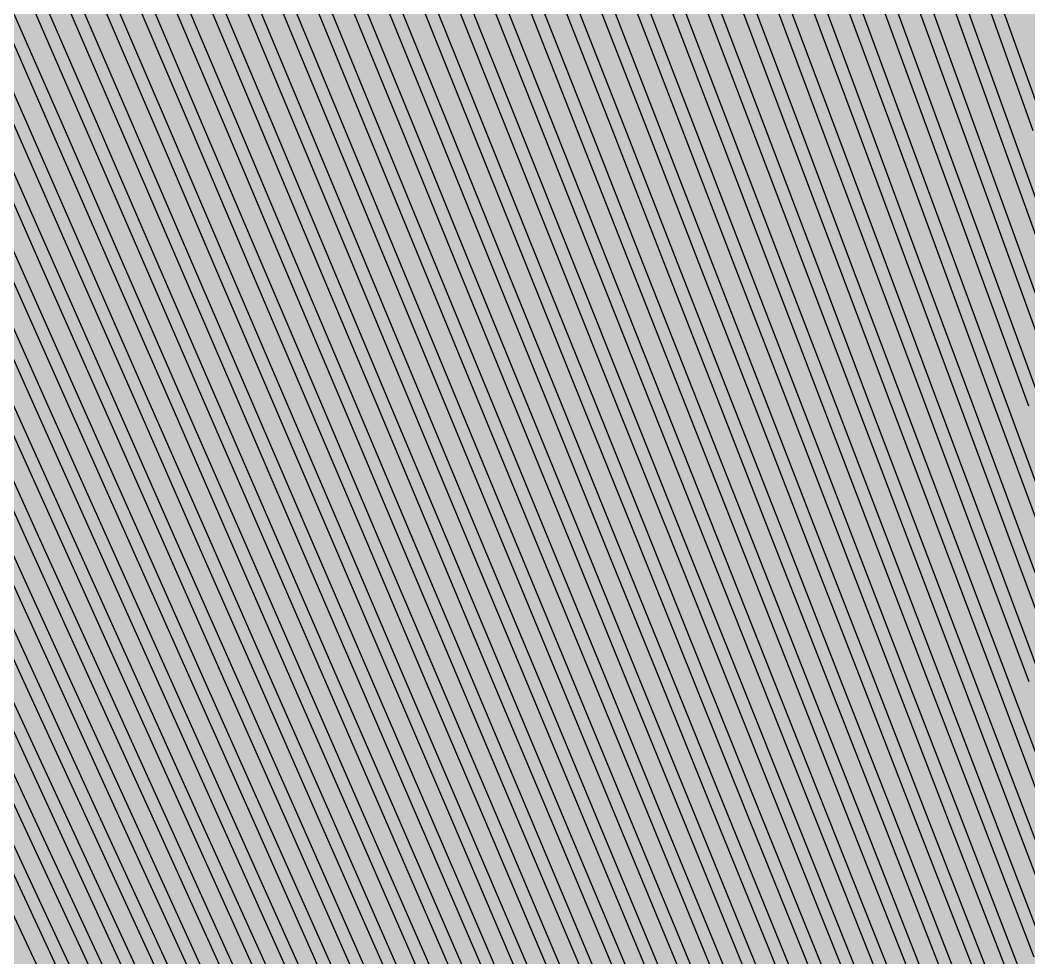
# Model space of a CAD drawing. Header units: metres. Extents: x -7231 to 10969, y -37556 to 1873.
# Drawn here: x 977.8 to 1142.6, y -18217.4 to -18064.2 of the extents above; entities that cross this region are included whole.
import ezdxf

# ---------------------------------------------------------------- set-up
doc = ezdxf.new("R2010")
doc.units = ezdxf.units.M
for name, color, linetype in [('Metal1', 4, 'CONTINUOUS'), ('Metal2', 3, 'CONTINUOUS'), ('Polyimide', 7, 'CONTINUOUS')]:
    doc.layers.add(name, color=color, linetype=linetype)

msp = doc.modelspace()

# ---------------------------------------------------------------- hatches: boundary and pattern name
at = {"layer": 'Polyimide'}
msp.add_hatch(color=7, dxfattribs=at).paths.add_polyline_path([(4065.69, -468), (4066.67, -501.99), (4068.51, -535.99), (4071.41, -569.99), (4075.54, -603.99), (4081.04, -637.99), (4088.01, -671.99), (4096.52, -705.98), (4106.62, -739.98), (4118.33, -773.98), (4131.63, -807.98), (4146.49, -841.98), (4162.87, -875.98), (4180.68, -909.97), (4199.83, -943.97), (4220.22, -977.97), (4241.73, -1011.97), (4264.21, -1045.97), (4287.52, -1079.96), (4311.51, -1113.96), (4336.01, -1147.96), (4360.86, -1181.96), (4385.88, -1215.96), (4410.89, -1249.96), (4435.74, -1283.95), (4460.24, -1317.95), (4484.23, -1351.95), (4507.54, -1385.95), (4530.02, -1419.95), (4551.53, -1453.94), (4571.92, -1487.94), (4591.07, -1521.94), (4608.88, -1555.94), (4625.26, -1589.94), (4640.12, -1623.94), (4653.42, -1657.93), (4665.13, -1691.93), (4675.23, -1725.93), (4683.74, -1759.93), (4690.71, -1793.93), (4696.21, -1827.93), (4700.34, -1861.92), (4703.24, -1895.92), (4705.08, -1929.92), (4706.06, -1963.92), (4706.44, -1997.92), (4706.5, -2031.91), (4706.5, -4793.02), (4709.95, -4838.39), (4720.22, -4882.71), (4737.08, -4924.98), (4760.13, -4964.2), (4788.85, -4999.49), (4822.58, -5030.03), (4860.53, -5055.12), (4901.85, -5074.18), (4901.85, -5074.18), (4970.68, -5105.23), (5034.7, -5145.26), (5092.76, -5193.54), (5143.8, -5249.19), (5186.89, -5311.2), (5221.24, -5378.44), (5246.23, -5449.69), (5261.41, -5523.66), (5266.5, -5599), (5261.41, -5674.34), (5246.23, -5748.31), (5221.24, -5819.56), (5186.89, -5886.8), (5143.8, -5948.81), (5092.76, -6004.46), (5034.7, -6052.74), (4970.68, -6092.77), (4901.85, -6123.82), (4860.53, -6142.88), (4822.58, -6167.97), (4788.85, -6198.51), (4760.13, -6233.8), (4737.08, -6273.02), (4720.22, -6315.29), (4709.95, -6359.61), (4706.5, -6404.98), (4706.5, -9221.52), (4709.95, -9266.88), (4720.22, -9311.21), (4737.08, -9353.47), (4760.13, -9392.7), (4788.85, -9427.98), (4822.58, -9458.52), (4860.53, -9483.61), (4901.85, -9502.67), (4970.68, -9533.72), (5034.7, -9573.75), (5092.76, -9622.03), (5143.8, -9677.68), (5186.89, -9739.69), (5221.24, -9806.94), (5246.23, -9878.19), (5261.41, -9952.16), (5266.5, -10027.49), (5261.41, -10102.83), (5246.23, -10176.8), (5221.24, -10248.05), (5186.89, -10315.3), (5143.8, -10377.31), (5092.76, -10432.96), (5034.7, -10481.24), (4970.68, -10521.27), (4901.85, -10552.32), (4860.53, -10571.38), (4822.58, -10596.46), (4788.85, -10627), (4760.13, -10662.29), (4737.08, -10701.52), (4720.22, -10743.78), (4709.95, -10788.1), (4706.5, -10833.47), (4706.5, -13650.01), (4709.95, -13695.38), (4720.22, -13739.7), (4737.08, -13781.96), (4760.13, -13821.19), (4788.85, -13856.48), (4822.58, -13887.02), (4860.53, -13912.11), (4901.85, -13931.17), (4970.68, -13962.22), (5034.7, -14002.25), (5092.76, -14050.53), (5143.8, -14106.18), (5186.89, -14168.19), (5221.24, -14235.43), (5246.23, -14306.68), (5261.41, -14380.65), (5266.5, -14455.99), (5261.41, -14531.33), (5246.23, -14605.29), (5221.24, -14676.55), (5186.89, -14743.79), (5143.8, -14805.8), (5092.76, -14861.45), (5034.7, -14909.73), (4970.68, -14949.76), (4901.85, -14980.81), (4860.53, -14999.87), (4822.58, -15024.96), (4788.85, -15055.5), (4760.13, -15090.79), (4737.08, -15130.01), (4720.22, -15172.27), (4709.95, -15216.6), (4706.5, -15261.97), (4706.5, -15455.99), (4720.95, -15750.04), (4764.14, -16041.26), (4835.68, -16326.84), (4934.86, -16604.04), (5060.74, -16870.18), (5212.09, -17122.7), (5387.47, -17359.17), (5585.18, -17577.31), (5803.32, -17775.02), (6039.79, -17950.4), (6292.31, -18101.75), (6558.45, -18227.63), (6835.65, -18326.81), (7121.23, -18398.34), (7412.45, -18441.54), (7706.5, -18455.99), (9969.01, -18455.99), (10047.42, -18459.84), (10125.08, -18471.36), (10201.23, -18490.44), (10275.15, -18516.89), (10346.12, -18550.45), (10413.46, -18590.81), (10476.52, -18637.58), (10534.69, -18690.3), (10587.41, -18748.47), (10634.18, -18811.53), (10674.54, -18878.87), (10708.11, -18949.84), (10734.56, -19023.76), (10753.63, -19099.92), (10765.15, -19177.58), (10769.01, -19255.99), (10769.01, -20895.8), (10730.24, -20951.41), (10694.6, -21009.08), (10662.21, -21068.63), (10633.17, -21129.89), (10607.55, -21192.66), (10585.45, -21256.74), (10566.93, -21321.96), (10552.05, -21388.09), (10540.84, -21454.95), (10533.35, -21522.33), (10529.6, -21590.02), (10529.6, -21657.81), (10533.35, -21725.5), (10540.84, -21792.87), (10552.05, -21859.73), (10566.93, -21925.87), (10585.45, -21991.08), (10607.55, -22055.17), (10633.17, -22117.94), (10662.21, -22179.19), (10694.6, -22238.74), (10730.24, -22296.41), (10769.01, -22352.03), (10769.01, -32454.24), (10728.74, -32510.49), (10691.72, -32568.92), (10658.05, -32629.35), (10627.85, -32691.58), (10601.2, -32755.42), (10578.21, -32820.67), (10558.93, -32887.1), (10543.44, -32954.52), (10531.77, -33022.71), (10523.97, -33091.44), (10520.07, -33160.51), (10520.07, -33229.69), (10523.97, -33298.75), (10531.77, -33367.49), (10543.44, -33435.67), (10558.93, -33503.09), (10578.21, -33569.53), (10601.2, -33634.77), (10627.85, -33698.61), (10658.05, -33760.85), (10691.72, -33821.28), (10728.74, -33879.71), (10769.01, -33935.96), (10769.01, -36556), (10765.15, -36634.41), (10753.63, -36712.07), (10734.56, -36788.23), (10708.11, -36862.15), (10674.54, -36933.12), (10634.18, -37000.46), (10587.41, -37063.51), (10534.69, -37121.69), (10476.52, -37174.41), (10413.46, -37221.18), (10346.12, -37261.54), (10275.15, -37295.1), (10201.23, -37321.55), (10125.08, -37340.63), (10047.42, -37352.15), (9969.01, -37356), (-6231.01, -37356), (-6309.42, -37352.15), (-6387.08, -37340.63), (-6463.23, -37321.55), (-6537.15, -37295.1), (-6608.12, -37261.54), (-6675.46, -37221.18), (-6738.52, -37174.41), (-6796.69, -37121.69), (-6849.41, -37063.51), (-6896.18, -37000.46), (-6936.54, -36933.12), (-6970.11, -36862.15), (-6996.56, -36788.23), (-7015.63, -36712.07), (-7027.15, -36634.41), (-7031.01, -36556), (-7031.01, -33936), (-6990.74, -33879.75), (-6953.7, -33821.31), (-6920.03, -33760.88), (-6889.82, -33698.64), (-6863.18, -33634.8), (-6840.18, -33569.55), (-6820.9, -33503.11), (-6805.4, -33435.69), (-6793.74, -33367.49), (-6785.94, -33298.75), (-6782.03, -33229.68), (-6782.03, -33160.5), (-6785.94, -33091.43), (-6793.74, -33022.69), (-6805.4, -32954.5), (-6820.9, -32887.07), (-6840.18, -32820.63), (-6863.18, -32755.39), (-6889.82, -32691.54), (-6920.03, -32629.3), (-6953.7, -32568.87), (-6990.74, -32510.43), (-7031.01, -32454.18), (-7031.01, -22364.83), (-6990.74, -22308.58), (-6953.7, -22250.14), (-6920.03, -22189.71), (-6889.82, -22127.47), (-6863.18, -22063.62), (-6840.18, -21998.38), (-6820.9, -21931.94), (-6805.4, -21864.51), (-6793.74, -21796.32), (-6785.94, -21727.58), (-6782.03, -21658.51), (-6782.03, -21589.33), (-6785.94, -21520.26), (-6793.74, -21451.52), (-6805.4, -21383.32), (-6820.9, -21315.9), (-6840.18, -21249.46), (-6863.18, -21184.21), (-6889.82, -21120.37), (-6920.03, -21058.13), (-6953.7, -20997.7), (-6990.74, -20939.26), (-7031.01, -20883.01), (-7031.01, -19255.99), (-7027.15, -19177.58), (-7015.63, -19099.92), (-6996.56, -19023.76), (-6970.11, -18949.84), (-6936.54, -18878.87), (-6896.18, -18811.53), (-6849.41, -18748.47), (-6796.69, -18690.3), (-6738.52, -18637.58), (-6675.46, -18590.81), (-6608.12, -18550.45), (-6537.15, -18516.89), (-6463.23, -18490.44), (-6387.08, -18471.36), (-6309.42, -18459.84), (-6231.01, -18455.99), (-3968.5, -18455.99), (-3674.45, -18441.54), (-3383.23, -18398.34), (-3097.65, -18326.81), (-2820.45, -18227.63), (-2554.31, -18101.75), (-2301.79, -17950.4), (-2065.32, -17775.02), (-1847.18, -17577.31), (-1649.47, -17359.17), (-1474.09, -17122.7), (-1322.74, -16870.18), (-1196.86, -16604.04), (-1097.68, -16326.84), (-1026.14, -16041.26), (-982.95, -15750.04), (-968.5, -15455.99), (-968.5, -15261.97), (-971.95, -15216.6), (-982.22, -15172.27), (-999.08, -15130.01), (-1022.13, -15090.79), (-1050.85, -15055.5), (-1084.58, -15024.96), (-1122.53, -14999.87), (-1163.85, -14980.81), (-1232.68, -14949.76), (-1296.7, -14909.73), (-1354.76, -14861.45), (-1405.8, -14805.8), (-1448.89, -14743.79), (-1483.24, -14676.55), (-1508.23, -14605.29), (-1523.41, -14531.33), (-1528.5, -14455.99), (-1523.41, -14380.65), (-1508.23, -14306.68), (-1483.24, -14235.43), (-1448.89, -14168.19), (-1405.8, -14106.18), (-1354.76, -14050.53), (-1296.7, -14002.25), (-1232.68, -13962.22), (-1163.85, -13931.17), (-1122.53, -13912.11), (-1084.58, -13887.02), (-1050.85, -13856.48), (-1022.13, -13821.19), (-999.08, -13781.96), (-982.22, -13739.7), (-971.95, -13695.38), (-968.5, -13650.01), (-968.5, -12309.64), (-971.95, -12264.27), (-982.22, -12219.94), (-999.08, -12177.68), (-1022.13, -12138.46), (-1050.85, -12103.17), (-1084.58, -12072.63), (-1122.53, -12047.54), (-1163.85, -12028.48), (-1232.68, -11997.43), (-1296.7, -11957.4), (-1354.76, -11909.12), (-1405.8, -11853.47), (-1448.89, -11791.46), (-1483.24, -11724.22), (-1508.23, -11652.96), (-1523.41, -11579), (-1528.5, -11503.66), (-1523.41, -11428.32), (-1508.23, -11354.35), (-1483.24, -11283.1), (-1448.89, -11215.86), (-1405.8, -11153.85), (-1354.76, -11098.2), (-1296.7, -11049.92), (-1232.68, -11009.89), (-1163.85, -10978.84), (-1122.53, -10959.78), (-1084.58, -10934.69), (-1050.85, -10904.15), (-1022.13, -10868.86), (-999.08, -10829.63), (-982.22, -10787.37), (-971.95, -10743.05), (-968.5, -10697.68), (-968.5, -9357.31), (-971.95, -9311.94), (-982.22, -9267.62), (-999.08, -9225.35), (-1022.13, -9186.13), (-1050.85, -9150.84), (-1084.58, -9120.3), (-1122.53, -9095.21), (-1163.85, -9076.15), (-1163.85, -9076.15), (-1232.68, -9045.1), (-1296.7, -9005.07), (-1354.76, -8956.79), (-1405.8, -8901.14), (-1448.89, -8839.13), (-1483.24, -8771.89), (-1508.23, -8700.64), (-1523.41, -8626.67), (-1528.5, -8551.33), (-1523.41, -8475.99), (-1508.23, -8402.02), (-1483.24, -8330.77), (-1448.89, -8263.53), (-1405.8, -8201.52), (-1354.76, -8145.87), (-1296.7, -8097.59), (-1232.68, -8057.56), (-1163.85, -8026.51), (-1163.85, -8026.51), (-1122.53, -8007.45), (-1084.58, -7982.36), (-1050.85, -7951.82), (-1022.13, -7916.53), (-999.08, -7877.31), (-982.22, -7835.04), (-971.95, -7790.72), (-968.5, -7745.35), (-968.5, -6404.98), (-971.95, -6359.61), (-982.22, -6315.29), (-999.08, -6273.02), (-1022.13, -6233.8), (-1050.85, -6198.51), (-1084.58, -6167.97), (-1122.53, -6142.88), (-1163.85, -6123.82), (-1163.85, -6123.82), (-1232.68, -6092.77), (-1296.7, -6052.74), (-1354.76, -6004.46), (-1405.8, -5948.81), (-1448.89, -5886.8), (-1483.24, -5819.56), (-1508.23, -5748.31), (-1523.41, -5674.34), (-1528.5, -5599), (-1523.41, -5523.66), (-1508.23, -5449.69), (-1483.24, -5378.44), (-1448.89, -5311.2), (-1405.8, -5249.19), (-1354.76, -5193.54), (-1296.7, -5145.26), (-1232.68, -5105.23), (-1163.85, -5074.18), (-1163.85, -5074.18), (-1122.53, -5055.12), (-1084.58, -5030.03), (-1050.85, -4999.49), (-1022.13, -4964.2), (-999.08, -4924.98), (-982.22, -4882.71), (-971.95, -4838.39), (-968.5, -4793.02), (-968.5, -2031.91), (-968.44, -1997.92), (-968.06, -1963.92), (-967.05, -1929.92), (-965.18, -1895.92), (-962.22, -1861.92), (-958.01, -1827.93), (-952.41, -1793.93), (-945.31, -1759.93), (-936.64, -1725.93), (-926.35, -1691.93), (-914.43, -1657.93), (-900.88, -1623.94), (-885.74, -1589.94), (-869.05, -1555.94), (-850.91, -1521.94), (-831.4, -1487.94), (-810.63, -1453.94), (-788.72, -1419.95), (-765.82, -1385.95), (-742.07, -1351.95), (-717.63, -1317.95), (-692.67, -1283.95), (-667.36, -1249.96), (-641.88, -1215.96), (-616.39, -1181.96), (-591.08, -1147.96), (-566.12, -1113.96), (-541.68, -1079.96), (-517.93, -1045.97), (-495.03, -1011.97), (-473.12, -977.97), (-452.35, -943.97), (-432.84, -909.97), (-414.7, -875.98), (-398.01, -841.98), (-382.87, -807.98), (-369.32, -773.98), (-357.4, -739.98), (-347.11, -705.98), (-338.44, -671.99), (-331.34, -637.99), (-325.74, -603.99), (-321.53, -569.99), (-318.57, -535.99), (-316.7, -501.99), (-315.69, -468), (-315.31, -434), (-315.25, -400), (-315.25, 401), (-315.25, 451), (-315.25, 1644), (-270.25, 1644), (-270.03, 1637.13), (-269.35, 1630.29), (-268.23, 1623.52), (-266.67, 1616.82), (-264.68, 1610.25), (-262.26, 1603.82), (-259.42, 1597.56), (-256.18, 1591.5), (-252.55, 1585.67), (-248.55, 1580.08), (-244.19, 1574.77), (-239.5, 1569.75), (-234.48, 1565.06), (-229.17, 1560.7), (-223.58, 1556.7), (-217.75, 1553.07), (-211.69, 1549.83), (-205.43, 1546.99), (-199, 1544.57), (-192.43, 1542.58), (-185.73, 1541.02), (-178.96, 1539.9), (-172.12, 1539.22), (-165.25, 1539), (-158.38, 1539.22), (-151.54, 1539.9), (-144.77, 1541.02), (-138.07, 1542.58), (-131.5, 1544.57), (-125.07, 1546.99), (-118.81, 1549.83), (-112.75, 1553.07), (-106.92, 1556.7), (-101.33, 1560.7), (-96.02, 1565.06), (-91, 1569.75), (-86.31, 1574.77), (-81.95, 1580.08), (-77.95, 1585.67), (-74.32, 1591.5), (-71.08, 1597.56), (-68.24, 1603.82), (-65.82, 1610.25), (-63.83, 1616.82), (-62.27, 1623.52), (-61.15, 1630.29), (-60.47, 1637.13), (-60.25, 1644), (1853, 1644), (1853, 1573), (3815.25, 1573), (3815.46, 1579.54), (3816.11, 1586.05), (3817.17, 1592.51), (3818.66, 1598.88), (3820.56, 1605.14), (3822.86, 1611.27), (3825.56, 1617.23), (3828.65, 1623), (3832.1, 1628.56), (3835.91, 1633.88), (3840.07, 1638.93), (3844.54, 1643.71), (3849.32, 1648.18), (3854.37, 1652.34), (3859.69, 1656.15), (3865.25, 1659.6), (3871.02, 1662.69), (3876.98, 1665.39), (3883.11, 1667.69), (3889.37, 1669.59), (3895.74, 1671.08), (3902.2, 1672.14), (3908.71, 1672.79), (3915.25, 1673), (3921.79, 1672.79), (3928.3, 1672.14), (3934.76, 1671.08), (3941.13, 1669.59), (3947.39, 1667.69), (3953.52, 1665.39), (3959.48, 1662.69), (3965.25, 1659.6), (3970.81, 1656.15), (3976.13, 1652.34), (3981.18, 1648.18), (3985.96, 1643.71), (3990.43, 1638.93), (3994.59, 1633.88), (3998.4, 1628.56), (4001.85, 1623), (4004.94, 1617.23), (4007.64, 1611.27), (4009.94, 1605.14), (4011.84, 1598.88), (4013.33, 1592.51), (4014.39, 1586.05), (4015.04, 1579.54), (4015.25, 1573), (4065.25, 1573), (4065.25, 451), (4065.25, 401), (4065.25, -400), (4065.31, -434), (4065.69, -468)])

# ---------------------------------------------------------------- linework, layer by layer
at = {"layer": 'Metal1'}
for points in [[(993.64, -18239.86), (983.12, -18217.36), (972.6, -18194.86), (962.08, -18172.35), (951.56, -18149.85), (941.04, -18127.35), (930.52, -18104.85), (920, -18082.35), (909.48, -18059.85), (898.96, -18037.35), (888.44, -18014.85), (877.92, -17992.35), (867.4, -17969.85), (856.88, -17947.35), (846.36, -17924.85), (835.84, -17902.35), (825.32, -17879.85), (814.8, -17857.35), (804.28, -17834.84), (793.76, -17812.34), (783.24, -17789.84), (772.72, -17767.34)], [(774.53, -17766.5), (785.05, -17789), (795.57, -17811.5), (806.09, -17834), (816.61, -17856.5), (827.13, -17879), (837.65, -17901.5), (848.17, -17924), (858.69, -17946.5), (869.21, -17969), (879.73, -17991.5), (890.25, -18014), (900.77, -18036.5), (911.29, -18059), (921.81, -18081.5), (932.33, -18104.01), (942.85, -18126.51), (953.37, -18149.01), (963.89, -18171.51), (974.41, -18194.01), (984.93, -18216.51), (995.45, -18239.01)], [(1004.2, -18239.85), (993.81, -18217.35), (983.42, -18194.85), (973.02, -18172.35), (962.63, -18149.85), (952.24, -18127.35), (941.85, -18104.85), (931.45, -18082.35), (921.06, -18059.85), (910.67, -18037.35), (900.27, -18014.85), (889.88, -17992.34), (879.49, -17969.84), (869.09, -17947.34), (858.7, -17924.84), (848.31, -17902.34), (837.92, -17879.84), (827.52, -17857.34), (817.13, -17834.84), (806.74, -17812.34), (796.34, -17789.84), (785.95, -17767.34)], [(787.77, -17766.5), (798.16, -17789), (808.55, -17811.5), (818.95, -17834), (829.34, -17856.5), (839.73, -17879), (850.12, -17901.5), (860.52, -17924), (870.91, -17946.5), (881.3, -17969.01), (891.7, -17991.51), (902.09, -18014.01), (912.48, -18036.51), (922.88, -18059.01), (933.27, -18081.51), (943.66, -18104.01), (954.05, -18126.51), (964.45, -18149.01), (974.84, -18171.51), (985.23, -18194.01), (995.63, -18216.51), (1006.02, -18239.01)], [(1014.77, -18239.85), (1004.5, -18217.35), (994.24, -18194.85), (983.97, -18172.35), (973.71, -18149.85), (963.44, -18127.34), (953.17, -18104.84), (942.91, -18082.34), (932.64, -18059.84), (922.38, -18037.34), (912.11, -18014.84), (901.84, -17992.34), (891.58, -17969.84), (881.31, -17947.34), (871.05, -17924.84), (860.78, -17902.34), (850.52, -17879.84), (840.25, -17857.34), (829.98, -17834.84), (819.72, -17812.34), (809.45, -17789.83), (799.19, -17767.33)], [(801.01, -17766.5), (811.27, -17789), (821.54, -17811.51), (831.8, -17834.01), (842.07, -17856.51), (852.33, -17879.01), (862.6, -17901.51), (872.87, -17924.01), (883.13, -17946.51), (893.4, -17969.01), (903.66, -17991.51), (913.93, -18014.01), (924.2, -18036.51), (934.46, -18059.01), (944.73, -18081.51), (954.99, -18104.01), (965.26, -18126.51), (975.53, -18149.02), (985.79, -18171.52), (996.06, -18194.02), (1006.32, -18216.52), (1016.59, -18239.02)], [(1025.33, -18239.84), (1015.2, -18217.34), (1005.06, -18194.84), (994.92, -18172.34), (984.78, -18149.84), (974.64, -18127.34), (964.5, -18104.84), (954.36, -18082.34), (944.22, -18059.84), (934.09, -18037.34), (923.95, -18014.84), (913.81, -17992.34), (903.67, -17969.84), (893.53, -17947.34), (883.39, -17924.83), (873.25, -17902.33), (863.11, -17879.83), (852.98, -17857.33), (842.84, -17834.83), (832.7, -17812.33), (822.56, -17789.83), (812.42, -17767.33)], [(814.24, -17766.51), (824.38, -17789.01), (834.52, -17811.51), (844.66, -17834.01), (854.8, -17856.51), (864.94, -17879.01), (875.08, -17901.51), (885.22, -17924.01), (895.35, -17946.51), (905.49, -17969.01), (915.63, -17991.51), (925.77, -18014.02), (935.91, -18036.52), (946.05, -18059.02), (956.19, -18081.52), (966.33, -18104.02), (976.46, -18126.52), (986.6, -18149.02), (996.74, -18171.52), (1006.88, -18194.02), (1017.02, -18216.52), (1027.16, -18239.02)], [(1035.9, -18239.84), (1025.89, -18217.34), (1015.88, -18194.84), (1005.87, -18172.34), (995.85, -18149.84), (985.84, -18127.34), (975.83, -18104.84), (965.82, -18082.33), (955.81, -18059.83), (945.8, -18037.33), (935.78, -18014.83), (925.77, -17992.33), (915.76, -17969.83), (905.75, -17947.33), (895.74, -17924.83), (885.73, -17902.33), (875.71, -17879.83), (865.7, -17857.33), (855.69, -17834.83), (845.68, -17812.33), (835.67, -17789.83), (825.66, -17767.33)], [(827.48, -17766.51), (837.5, -17789.01), (847.51, -17811.51), (857.52, -17834.01), (867.53, -17856.51), (877.54, -17879.02), (887.55, -17901.52), (897.56, -17924.02), (907.58, -17946.52), (917.59, -17969.02), (927.6, -17991.52), (937.61, -18014.02), (947.62, -18036.52), (957.63, -18059.02), (967.65, -18081.52), (977.66, -18104.02), (987.67, -18126.52), (997.68, -18149.02), (1007.69, -18171.52), (1017.7, -18194.03), (1027.72, -18216.53), (1037.73, -18239.03)], [(1046.47, -18239.84), (1036.58, -18217.33), (1026.7, -18194.83), (1016.81, -18172.33), (1006.93, -18149.83), (997.04, -18127.33), (987.16, -18104.83), (977.27, -18082.33), (967.39, -18059.83), (957.51, -18037.33), (947.62, -18014.83), (937.74, -17992.33), (927.85, -17969.83), (917.97, -17947.33), (908.08, -17924.83), (898.2, -17902.33), (888.31, -17879.82), (878.43, -17857.32), (868.54, -17834.82), (858.66, -17812.32), (848.78, -17789.82), (838.89, -17767.32)], [(840.72, -17766.52), (850.61, -17789.02), (860.49, -17811.52), (870.38, -17834.02), (880.26, -17856.52), (890.14, -17879.02), (900.03, -17901.52), (909.91, -17924.02), (919.8, -17946.52), (929.68, -17969.02), (939.57, -17991.52), (949.45, -18014.02), (959.34, -18036.52), (969.22, -18059.03), (979.11, -18081.53), (988.99, -18104.03), (998.87, -18126.53), (1008.76, -18149.03), (1018.64, -18171.53), (1028.53, -18194.03), (1038.41, -18216.53), (1048.3, -18239.03)], [(1057.03, -18239.83), (1047.27, -18217.33), (1037.52, -18194.83), (1027.76, -18172.33), (1018, -18149.83), (1008.24, -18127.33), (998.49, -18104.83), (988.73, -18082.33), (978.97, -18059.83), (969.22, -18037.32), (959.46, -18014.82), (949.7, -17992.32), (939.94, -17969.82), (930.19, -17947.32), (920.43, -17924.82), (910.67, -17902.32), (900.91, -17879.82), (891.16, -17857.32), (881.4, -17834.82), (871.64, -17812.32), (861.88, -17789.82), (852.13, -17767.32)], [(853.96, -17766.52), (863.72, -17789.02), (873.48, -17811.52), (883.23, -17834.02), (892.99, -17856.52), (902.75, -17879.02), (912.51, -17901.53), (922.26, -17924.03), (932.02, -17946.53), (941.78, -17969.03), (951.54, -17991.53), (961.29, -18014.03), (971.05, -18036.53), (980.81, -18059.03), (990.56, -18081.53), (1000.32, -18104.03), (1010.08, -18126.53), (1019.84, -18149.03), (1029.59, -18171.53), (1039.35, -18194.03), (1049.11, -18216.53), (1058.87, -18239.04)], [(1067.6, -18239.83), (1057.97, -18217.33), (1048.34, -18194.83), (1038.71, -18172.32), (1029.08, -18149.82), (1019.45, -18127.32), (1009.82, -18104.82), (1000.19, -18082.32), (990.56, -18059.82), (980.92, -18037.32), (971.29, -18014.82), (961.66, -17992.32), (952.03, -17969.82), (942.4, -17947.32), (932.77, -17924.82), (923.14, -17902.32), (913.51, -17879.82), (903.88, -17857.31), (894.25, -17834.81), (884.62, -17812.31), (874.99, -17789.81), (865.36, -17767.31)], [(867.2, -17766.53), (876.83, -17789.03), (886.46, -17811.53), (896.09, -17834.03), (905.72, -17856.53), (915.35, -17879.03), (924.98, -17901.53), (934.61, -17924.03), (944.24, -17946.53), (953.87, -17969.03), (963.5, -17991.53), (973.13, -18014.03), (982.76, -18036.53), (992.39, -18059.03), (1002.02, -18081.53), (1011.65, -18104.04), (1021.28, -18126.54), (1030.91, -18149.04), (1040.54, -18171.54), (1050.18, -18194.04), (1059.81, -18216.54), (1069.44, -18239.04)], [(1078.16, -18239.82), (1068.66, -18217.32), (1059.16, -18194.82), (1049.65, -18172.32), (1040.15, -18149.82), (1030.65, -18127.32), (1021.14, -18104.82), (1011.64, -18082.32), (1002.14, -18059.82), (992.63, -18037.32), (983.13, -18014.82), (973.63, -17992.31), (964.13, -17969.81), (954.62, -17947.31), (945.12, -17924.81), (935.62, -17902.31), (926.11, -17879.81), (916.61, -17857.31), (907.11, -17834.81), (897.6, -17812.31), (888.1, -17789.81), (878.6, -17767.31)], [(880.44, -17766.53), (889.94, -17789.03), (899.45, -17811.53), (908.95, -17834.03), (918.45, -17856.53), (927.96, -17879.03), (937.46, -17901.53), (946.96, -17924.03), (956.46, -17946.54), (965.97, -17969.04), (975.47, -17991.54), (984.97, -18014.04), (994.48, -18036.54), (1003.98, -18059.04), (1013.48, -18081.54), (1022.99, -18104.04), (1032.49, -18126.54), (1041.99, -18149.04), (1051.5, -18171.54), (1061, -18194.04), (1070.5, -18216.54), (1080, -18239.04)], [(1088.73, -18239.82), (1079.35, -18217.32), (1069.98, -18194.82), (1060.6, -18172.32), (1051.22, -18149.81), (1041.85, -18127.31), (1032.47, -18104.81), (1023.1, -18082.31), (1013.72, -18059.81), (1004.34, -18037.31), (994.97, -18014.81), (985.59, -17992.31), (976.22, -17969.81), (966.84, -17947.31), (957.46, -17924.81), (948.09, -17902.31), (938.71, -17879.81), (929.34, -17857.31), (919.96, -17834.81), (910.58, -17812.3), (901.21, -17789.8), (891.83, -17767.3)], [(893.68, -17766.53), (903.05, -17789.03), (912.43, -17811.54), (921.81, -17834.04), (931.18, -17856.54), (940.56, -17879.04), (949.93, -17901.54), (959.31, -17924.04), (968.69, -17946.54), (978.06, -17969.04), (987.44, -17991.54), (996.81, -18014.04), (1006.19, -18036.54), (1015.57, -18059.04), (1024.94, -18081.54), (1034.32, -18104.04), (1043.69, -18126.55), (1053.07, -18149.05), (1062.45, -18171.55), (1071.82, -18194.05), (1081.2, -18216.55), (1090.57, -18239.05)], [(1099.29, -18239.81), (1090.04, -18217.31), (1080.8, -18194.81), (1071.55, -18172.31), (1062.3, -18149.81), (1053.05, -18127.31), (1043.8, -18104.81), (1034.55, -18082.31), (1025.3, -18059.81), (1016.05, -18037.31), (1006.81, -18014.81), (997.56, -17992.31), (988.31, -17969.81), (979.06, -17947.3), (969.81, -17924.8), (960.56, -17902.3), (951.31, -17879.8), (942.06, -17857.3), (932.81, -17834.8), (923.57, -17812.3), (914.32, -17789.8), (905.07, -17767.3)], [(906.92, -17766.54), (916.17, -17789.04), (925.42, -17811.54), (934.66, -17834.04), (943.91, -17856.54), (953.16, -17879.04), (962.41, -17901.54), (971.66, -17924.04), (980.91, -17946.54), (990.16, -17969.04), (999.41, -17991.55), (1008.66, -18014.05), (1017.9, -18036.55), (1027.15, -18059.05), (1036.4, -18081.55), (1045.65, -18104.05), (1054.9, -18126.55), (1064.15, -18149.05), (1073.4, -18171.55), (1082.65, -18194.05), (1091.89, -18216.55), (1101.14, -18239.05)], [(1109.86, -18239.81), (1100.74, -18217.31), (1091.62, -18194.81), (1082.49, -18172.31), (1073.37, -18149.81), (1064.25, -18127.31), (1055.13, -18104.8), (1046.01, -18082.3), (1036.89, -18059.8), (1027.76, -18037.3), (1018.64, -18014.8), (1009.52, -17992.3), (1000.4, -17969.8), (991.28, -17947.3), (982.16, -17924.8), (973.03, -17902.3), (963.91, -17879.8), (954.79, -17857.3), (945.67, -17834.8), (936.55, -17812.3), (927.43, -17789.8), (918.3, -17767.29)], [(920.16, -17766.54), (929.28, -17789.04), (938.4, -17811.54), (947.52, -17834.05), (956.64, -17856.55), (965.77, -17879.05), (974.89, -17901.55), (984.01, -17924.05), (993.13, -17946.55), (1002.25, -17969.05), (1011.37, -17991.55), (1020.5, -18014.05), (1029.62, -18036.55), (1038.74, -18059.05), (1047.86, -18081.55), (1056.98, -18104.05), (1066.1, -18126.55), (1075.23, -18149.05), (1084.35, -18171.56), (1093.47, -18194.06), (1102.59, -18216.56), (1111.71, -18239.06)], [(1120.42, -18239.8), (1111.43, -18217.3), (1102.44, -18194.8), (1093.44, -18172.3), (1084.45, -18149.8), (1075.45, -18127.3), (1066.46, -18104.8), (1057.46, -18082.3), (1048.47, -18059.8), (1039.47, -18037.3), (1030.48, -18014.8), (1021.48, -17992.3), (1012.49, -17969.8), (1003.5, -17947.3), (994.5, -17924.79), (985.51, -17902.29), (976.51, -17879.79), (967.52, -17857.29), (958.52, -17834.79), (949.53, -17812.29), (940.53, -17789.79), (931.54, -17767.29)], [(933.4, -17766.55), (942.39, -17789.05), (951.39, -17811.55), (960.38, -17834.05), (969.37, -17856.55), (978.37, -17879.05), (987.36, -17901.55), (996.36, -17924.05), (1005.35, -17946.55), (1014.35, -17969.05), (1023.34, -17991.55), (1032.34, -18014.06), (1041.33, -18036.56), (1050.33, -18059.06), (1059.32, -18081.56), (1068.31, -18104.06), (1077.31, -18126.56), (1086.3, -18149.06), (1095.3, -18171.56), (1104.29, -18194.06), (1113.29, -18216.56), (1122.28, -18239.06)], [(1148.73, -18284.8), (1139.86, -18262.3), (1130.99, -18239.8), (1122.12, -18217.3), (1113.26, -18194.8), (1104.39, -18172.3), (1095.52, -18149.8), (1086.65, -18127.3), (1077.79, -18104.8), (1068.92, -18082.29), (1060.05, -18059.79), (1051.18, -18037.29), (1042.32, -18014.79), (1033.45, -17992.29), (1024.58, -17969.79), (1015.71, -17947.29), (1006.85, -17924.79), (997.98, -17902.29), (989.11, -17879.79), (980.24, -17857.29), (971.38, -17834.79), (962.51, -17812.29), (953.64, -17789.79), (944.77, -17767.29)], [(946.64, -17766.55), (955.5, -17789.05), (964.37, -17811.55), (973.24, -17834.05), (982.1, -17856.55), (990.97, -17879.06), (999.84, -17901.56), (1008.71, -17924.06), (1017.57, -17946.56), (1026.44, -17969.06), (1035.31, -17991.56), (1044.18, -18014.06), (1053.04, -18036.56), (1061.91, -18059.06), (1070.78, -18081.56), (1079.65, -18104.06), (1088.51, -18126.56), (1097.38, -18149.06), (1106.25, -18171.56), (1115.12, -18194.07), (1123.98, -18216.57), (1132.85, -18239.07), (1141.72, -18261.57), (1150.59, -18284.07)], [(1150.3, -18262.3), (1141.56, -18239.8), (1132.82, -18217.29), (1124.08, -18194.79), (1115.34, -18172.29), (1106.59, -18149.79), (1097.85, -18127.29), (1089.11, -18104.79), (1080.37, -18082.29), (1071.63, -18059.79), (1062.89, -18037.29), (1054.15, -18014.79), (1045.41, -17992.29), (1036.67, -17969.79), (1027.93, -17947.29), (1019.19, -17924.79), (1010.45, -17902.28), (1001.71, -17879.78), (992.97, -17857.28), (984.23, -17834.78), (975.49, -17812.28), (966.75, -17789.78), (958.01, -17767.28)], [(959.87, -17766.56), (968.61, -17789.06), (977.35, -17811.56), (986.09, -17834.06), (994.84, -17856.56), (1003.58, -17879.06), (1012.32, -17901.56), (1021.06, -17924.06), (1029.8, -17946.56), (1038.54, -17969.06), (1047.28, -17991.56), (1056.02, -18014.06), (1064.76, -18036.56), (1073.5, -18059.07), (1082.24, -18081.57), (1090.98, -18104.07), (1099.72, -18126.57), (1108.46, -18149.07), (1117.2, -18171.57), (1125.94, -18194.07), (1134.68, -18216.57), (1143.42, -18239.07)], [(1143.51, -18217.29), (1134.9, -18194.79), (1126.28, -18172.29), (1117.67, -18149.79), (1109.06, -18127.29), (1100.44, -18104.79), (1091.83, -18082.29), (1083.22, -18059.79), (1074.6, -18037.28), (1065.99, -18014.78), (1057.38, -17992.28), (1048.76, -17969.78), (1040.15, -17947.28), (1031.54, -17924.78), (1022.92, -17902.28), (1014.31, -17879.78), (1005.7, -17857.28), (997.08, -17834.78), (988.47, -17812.28), (979.86, -17789.78), (971.25, -17767.28)], [(973.11, -17766.56), (981.73, -17789.06), (990.34, -17811.56), (998.95, -17834.06), (1007.57, -17856.56), (1016.18, -17879.06), (1024.79, -17901.57), (1033.41, -17924.07), (1042.02, -17946.57), (1050.63, -17969.07), (1059.24, -17991.57), (1067.86, -18014.07), (1076.47, -18036.57), (1085.08, -18059.07), (1093.7, -18081.57), (1102.31, -18104.07), (1110.92, -18126.57), (1119.54, -18149.07), (1128.15, -18171.57), (1136.76, -18194.07), (1145.38, -18216.57)], [(1145.72, -18194.78), (1137.23, -18172.28), (1128.74, -18149.78), (1120.26, -18127.28), (1111.77, -18104.78), (1103.29, -18082.28), (1094.8, -18059.78), (1086.31, -18037.28), (1077.83, -18014.78), (1069.34, -17992.28), (1060.86, -17969.78), (1052.37, -17947.28), (1043.88, -17924.78), (1035.4, -17902.28), (1026.91, -17879.78), (1018.42, -17857.27), (1009.94, -17834.77), (1001.45, -17812.27), (992.97, -17789.77), (984.48, -17767.27)], [(986.35, -17766.57), (994.84, -17789.07), (1003.32, -17811.57), (1011.81, -17834.07), (1020.3, -17856.57), (1028.78, -17879.07), (1037.27, -17901.57), (1045.75, -17924.07), (1054.24, -17946.57), (1062.73, -17969.07), (1071.21, -17991.57), (1079.7, -18014.07), (1088.18, -18036.57), (1096.67, -18059.07), (1105.16, -18081.58), (1113.64, -18104.08), (1122.13, -18126.58), (1130.61, -18149.08), (1139.1, -18171.58), (1147.59, -18194.08)], [(1148.18, -18172.28), (1139.82, -18149.78), (1131.46, -18127.28), (1123.1, -18104.78), (1114.74, -18082.28), (1106.38, -18059.78), (1098.02, -18037.28), (1089.66, -18014.77), (1081.31, -17992.27), (1072.95, -17969.77), (1064.59, -17947.27), (1056.23, -17924.77), (1047.87, -17902.27), (1039.51, -17879.77), (1031.15, -17857.27), (1022.79, -17834.77), (1014.43, -17812.27), (1006.07, -17789.77), (997.72, -17767.27)], [(999.59, -17766.57), (1007.95, -17789.07), (1016.31, -17811.57), (1024.67, -17834.07), (1033.03, -17856.57), (1041.39, -17879.07), (1049.74, -17901.57), (1058.1, -17924.08), (1066.46, -17946.58), (1074.82, -17969.08), (1083.18, -17991.58), (1091.54, -18014.08), (1099.9, -18036.58), (1108.26, -18059.08), (1116.62, -18081.58), (1124.97, -18104.08), (1133.33, -18126.58), (1141.69, -18149.08), (1150.05, -18171.58)], [(1142.66, -18127.27), (1134.43, -18104.77), (1126.2, -18082.27), (1117.96, -18059.77), (1109.73, -18037.27), (1101.5, -18014.77), (1093.27, -17992.27), (1085.04, -17969.77), (1076.81, -17947.27), (1068.57, -17924.77), (1060.34, -17902.27), (1052.11, -17879.77), (1043.88, -17857.27), (1035.65, -17834.76), (1027.42, -17812.26), (1019.18, -17789.76), (1010.95, -17767.26)], [(1012.83, -17766.58), (1021.06, -17789.08), (1029.29, -17811.58), (1037.53, -17834.08), (1045.76, -17856.58), (1053.99, -17879.08), (1062.22, -17901.58), (1070.45, -17924.08), (1078.68, -17946.58), (1086.92, -17969.08), (1095.15, -17991.58), (1103.38, -18014.08), (1111.61, -18036.58), (1119.84, -18059.08), (1128.07, -18081.58), (1136.31, -18104.09), (1144.54, -18126.59)], [(1145.76, -18104.77), (1137.65, -18082.27), (1129.55, -18059.77), (1121.44, -18037.27), (1113.34, -18014.77), (1105.23, -17992.26), (1097.13, -17969.76), (1089.02, -17947.26), (1080.92, -17924.76), (1072.81, -17902.26), (1064.71, -17879.76), (1056.61, -17857.26), (1048.5, -17834.76), (1040.4, -17812.26), (1032.29, -17789.76), (1024.19, -17767.26)], [(1026.07, -17766.58), (1034.17, -17789.08), (1042.28, -17811.58), (1050.38, -17834.08), (1058.49, -17856.58), (1066.59, -17879.08), (1074.7, -17901.58), (1082.8, -17924.08), (1090.91, -17946.59), (1099.01, -17969.09), (1107.12, -17991.59), (1115.22, -18014.09), (1123.32, -18036.59), (1131.43, -18059.09), (1139.53, -18081.59), (1147.64, -18104.09)]]:
    msp.add_lwpolyline(points, dxfattribs=at)
at = {"layer": 'Metal2'}
for points in [[(767.91, -17766.49), (778.49, -17788.99), (789.07, -17811.49), (799.66, -17834), (810.24, -17856.5), (820.83, -17879), (831.41, -17901.5), (841.99, -17924), (852.58, -17946.5), (863.16, -17969), (873.74, -17991.5), (884.33, -18014), (894.91, -18036.5), (905.5, -18059), (916.08, -18081.5), (926.66, -18104), (937.25, -18126.5), (947.83, -18149), (958.41, -18171.51), (969, -18194.01), (979.58, -18216.51), (990.17, -18239.01)], [(998.92, -18239.85), (988.46, -18217.35), (978.01, -18194.85), (967.55, -18172.35), (957.09, -18149.85), (946.64, -18127.35), (936.18, -18104.85), (925.72, -18082.35), (915.27, -18059.85), (904.81, -18037.35), (894.36, -18014.85), (883.9, -17992.35), (873.44, -17969.85), (862.99, -17947.35), (852.53, -17924.84), (842.07, -17902.34), (831.62, -17879.84), (821.16, -17857.34), (810.7, -17834.84), (800.25, -17812.34), (789.79, -17789.84), (779.33, -17767.34)], [(781.15, -17766.5), (791.6, -17789), (802.06, -17811.5), (812.52, -17834), (822.97, -17856.5), (833.43, -17879), (843.89, -17901.5), (854.34, -17924), (864.8, -17946.5), (875.26, -17969), (885.71, -17991.5), (896.17, -18014), (906.63, -18036.51), (917.08, -18059.01), (927.54, -18081.51), (938, -18104.01), (948.45, -18126.51), (958.91, -18149.01), (969.36, -18171.51), (979.82, -18194.01), (990.28, -18216.51), (1000.73, -18239.01)], [(1009.49, -18239.85), (999.16, -18217.35), (988.83, -18194.85), (978.5, -18172.35), (968.17, -18149.85), (957.84, -18127.35), (947.51, -18104.85), (937.18, -18082.35), (926.85, -18059.84), (916.52, -18037.34), (906.19, -18014.84), (895.86, -17992.34), (885.53, -17969.84), (875.2, -17947.34), (864.87, -17924.84), (854.54, -17902.34), (844.22, -17879.84), (833.89, -17857.34), (823.56, -17834.84), (813.23, -17812.34), (802.9, -17789.84), (792.57, -17767.34)], [(794.39, -17766.5), (804.71, -17789), (815.04, -17811.5), (825.37, -17834), (835.7, -17856.5), (846.03, -17879), (856.36, -17901.51), (866.69, -17924.01), (877.02, -17946.51), (887.35, -17969.01), (897.68, -17991.51), (908.01, -18014.01), (918.34, -18036.51), (928.67, -18059.01), (939, -18081.51), (949.33, -18104.01), (959.66, -18126.51), (969.99, -18149.01), (980.32, -18171.51), (990.65, -18194.01), (1000.97, -18216.52), (1011.3, -18239.02)], [(1020.05, -18239.85), (1009.85, -18217.35), (999.65, -18194.84), (989.45, -18172.34), (979.24, -18149.84), (969.04, -18127.34), (958.84, -18104.84), (948.64, -18082.34), (938.43, -18059.84), (928.23, -18037.34), (918.03, -18014.84), (907.83, -17992.34), (897.62, -17969.84), (887.42, -17947.34), (877.22, -17924.84), (867.02, -17902.34), (856.81, -17879.84), (846.61, -17857.33), (836.41, -17834.83), (826.21, -17812.33), (816.01, -17789.83), (805.8, -17767.33)], [(807.62, -17766.51), (817.83, -17789.01), (828.03, -17811.51), (838.23, -17834.01), (848.43, -17856.51), (858.64, -17879.01), (868.84, -17901.51), (879.04, -17924.01), (889.24, -17946.51), (899.45, -17969.01), (909.65, -17991.51), (919.85, -18014.01), (930.05, -18036.51), (940.25, -18059.01), (950.46, -18081.52), (960.66, -18104.02), (970.86, -18126.52), (981.06, -18149.02), (991.27, -18171.52), (1001.47, -18194.02), (1011.67, -18216.52), (1021.87, -18239.02)], [(1030.62, -18239.84), (1020.54, -18217.34), (1010.47, -18194.84), (1000.39, -18172.34), (990.32, -18149.84), (980.24, -18127.34), (970.17, -18104.84), (960.09, -18082.34), (950.02, -18059.84), (939.94, -18037.34), (929.87, -18014.83), (919.79, -17992.33), (909.72, -17969.83), (899.64, -17947.33), (889.56, -17924.83), (879.49, -17902.33), (869.41, -17879.83), (859.34, -17857.33), (849.26, -17834.83), (839.19, -17812.33), (829.11, -17789.83), (819.04, -17767.33)], [(820.86, -17766.51), (830.94, -17789.01), (841.01, -17811.51), (851.09, -17834.01), (861.16, -17856.51), (871.24, -17879.01), (881.31, -17901.51), (891.39, -17924.01), (901.47, -17946.52), (911.54, -17969.02), (921.62, -17991.52), (931.69, -18014.02), (941.77, -18036.52), (951.84, -18059.02), (961.92, -18081.52), (971.99, -18104.02), (982.07, -18126.52), (992.14, -18149.02), (1002.22, -18171.52), (1012.29, -18194.02), (1022.37, -18216.52), (1032.44, -18239.02)], [(1041.18, -18239.84), (1031.23, -18217.34), (1021.29, -18194.84), (1011.34, -18172.34), (1001.39, -18149.83), (991.44, -18127.33), (981.49, -18104.83), (971.55, -18082.33), (961.6, -18059.83), (951.65, -18037.33), (941.7, -18014.83), (931.75, -17992.33), (921.81, -17969.83), (911.86, -17947.33), (901.91, -17924.83), (891.96, -17902.33), (882.01, -17879.83), (872.07, -17857.33), (862.12, -17834.83), (852.17, -17812.32), (842.22, -17789.82), (832.27, -17767.32)], [(834.1, -17766.51), (844.05, -17789.02), (854, -17811.52), (863.95, -17834.02), (873.9, -17856.52), (883.84, -17879.02), (893.79, -17901.52), (903.74, -17924.02), (913.69, -17946.52), (923.64, -17969.02), (933.58, -17991.52), (943.53, -18014.02), (953.48, -18036.52), (963.43, -18059.02), (973.38, -18081.52), (983.32, -18104.02), (993.27, -18126.53), (1003.22, -18149.03), (1013.17, -18171.53), (1023.12, -18194.03), (1033.06, -18216.53), (1043.01, -18239.03)], [(1051.75, -18239.83), (1041.93, -18217.33), (1032.11, -18194.83), (1022.29, -18172.33), (1012.46, -18149.83), (1002.64, -18127.33), (992.82, -18104.83), (983, -18082.33), (973.18, -18059.83), (963.36, -18037.33), (953.54, -18014.83), (943.72, -17992.33), (933.9, -17969.82), (924.08, -17947.32), (914.26, -17924.82), (904.43, -17902.32), (894.61, -17879.82), (884.79, -17857.32), (874.97, -17834.82), (865.15, -17812.32), (855.33, -17789.82), (845.51, -17767.32)], [(847.34, -17766.52), (857.16, -17789.02), (866.98, -17811.52), (876.8, -17834.02), (886.63, -17856.52), (896.45, -17879.02), (906.27, -17901.52), (916.09, -17924.02), (925.91, -17946.52), (935.73, -17969.02), (945.55, -17991.53), (955.37, -18014.03), (965.19, -18036.53), (975.01, -18059.03), (984.84, -18081.53), (994.66, -18104.03), (1004.48, -18126.53), (1014.3, -18149.03), (1024.12, -18171.53), (1033.94, -18194.03), (1043.76, -18216.53), (1053.58, -18239.03)], [(1062.31, -18239.83), (1052.62, -18217.33), (1042.93, -18194.83), (1033.23, -18172.33), (1023.54, -18149.83), (1013.85, -18127.33), (1004.15, -18104.82), (994.46, -18082.32), (984.76, -18059.82), (975.07, -18037.32), (965.38, -18014.82), (955.68, -17992.32), (945.99, -17969.82), (936.29, -17947.32), (926.6, -17924.82), (916.91, -17902.32), (907.21, -17879.82), (897.52, -17857.32), (887.83, -17834.82), (878.13, -17812.32), (868.44, -17789.82), (858.74, -17767.31)], [(860.58, -17766.52), (870.27, -17789.02), (879.97, -17811.52), (889.66, -17834.03), (899.36, -17856.53), (909.05, -17879.03), (918.74, -17901.53), (928.44, -17924.03), (938.13, -17946.53), (947.83, -17969.03), (957.52, -17991.53), (967.21, -18014.03), (976.91, -18036.53), (986.6, -18059.03), (996.29, -18081.53), (1005.99, -18104.03), (1015.68, -18126.53), (1025.38, -18149.03), (1035.07, -18171.54), (1044.76, -18194.04), (1054.46, -18216.54), (1064.15, -18239.04)], [(1072.88, -18239.82), (1063.31, -18217.32), (1053.75, -18194.82), (1044.18, -18172.32), (1034.61, -18149.82), (1025.05, -18127.32), (1015.48, -18104.82), (1005.91, -18082.32), (996.35, -18059.82), (986.78, -18037.32), (977.21, -18014.82), (967.65, -17992.32), (958.08, -17969.82), (948.51, -17947.32), (938.95, -17924.81), (929.38, -17902.31), (919.81, -17879.81), (910.25, -17857.31), (900.68, -17834.81), (891.11, -17812.31), (881.55, -17789.81), (871.98, -17767.31)], [(873.82, -17766.53), (883.39, -17789.03), (892.95, -17811.53), (902.52, -17834.03), (912.09, -17856.53), (921.65, -17879.03), (931.22, -17901.53), (940.79, -17924.03), (950.35, -17946.53), (959.92, -17969.03), (969.49, -17991.53), (979.05, -18014.03), (988.62, -18036.54), (998.19, -18059.04), (1007.75, -18081.54), (1017.32, -18104.04), (1026.89, -18126.54), (1036.45, -18149.04), (1046.02, -18171.54), (1055.59, -18194.04), (1065.15, -18216.54), (1074.72, -18239.04)], [(1083.45, -18239.82), (1074.01, -18217.32), (1064.57, -18194.82), (1055.13, -18172.32), (1045.69, -18149.82), (1036.25, -18127.32), (1026.81, -18104.82), (1017.37, -18082.32), (1007.93, -18059.81), (998.49, -18037.31), (989.05, -18014.81), (979.61, -17992.31), (970.17, -17969.81), (960.73, -17947.31), (951.29, -17924.81), (941.85, -17902.31), (932.41, -17879.81), (922.97, -17857.31), (913.53, -17834.81), (904.09, -17812.31), (894.65, -17789.81), (885.22, -17767.31)], [(887.06, -17766.53), (896.5, -17789.03), (905.94, -17811.53), (915.38, -17834.03), (924.82, -17856.53), (934.26, -17879.04), (943.7, -17901.54), (953.14, -17924.04), (962.58, -17946.54), (972.02, -17969.04), (981.45, -17991.54), (990.89, -18014.04), (1000.33, -18036.54), (1009.77, -18059.04), (1019.21, -18081.54), (1028.65, -18104.04), (1038.09, -18126.54), (1047.53, -18149.04), (1056.97, -18171.54), (1066.41, -18194.04), (1075.85, -18216.55), (1085.29, -18239.05)], [(1094.01, -18239.82), (1084.7, -18217.31), (1075.39, -18194.81), (1066.07, -18172.31), (1056.76, -18149.81), (1047.45, -18127.31), (1038.14, -18104.81), (1028.82, -18082.31), (1019.51, -18059.81), (1010.2, -18037.31), (1000.89, -18014.81), (991.57, -17992.31), (982.26, -17969.81), (972.95, -17947.31), (963.64, -17924.81), (954.32, -17902.31), (945.01, -17879.8), (935.7, -17857.3), (926.39, -17834.8), (917.08, -17812.3), (907.76, -17789.8), (898.45, -17767.3)], [(900.3, -17766.54), (909.61, -17789.04), (918.92, -17811.54), (928.24, -17834.04), (937.55, -17856.54), (946.86, -17879.04), (956.17, -17901.54), (965.49, -17924.04), (974.8, -17946.54), (984.11, -17969.04), (993.42, -17991.54), (1002.73, -18014.04), (1012.05, -18036.54), (1021.36, -18059.05), (1030.67, -18081.55), (1039.98, -18104.05), (1049.3, -18126.55), (1058.61, -18149.05), (1067.92, -18171.55), (1077.23, -18194.05), (1086.55, -18216.55), (1095.86, -18239.05)], [(1104.58, -18239.81), (1095.39, -18217.31), (1086.21, -18194.81), (1077.02, -18172.31), (1067.84, -18149.81), (1058.65, -18127.31), (1049.46, -18104.81), (1040.28, -18082.31), (1031.09, -18059.81), (1021.91, -18037.3), (1012.72, -18014.8), (1003.54, -17992.3), (994.35, -17969.8), (985.17, -17947.3), (975.98, -17924.8), (966.8, -17902.3), (957.61, -17879.8), (948.43, -17857.3), (939.24, -17834.8), (930.06, -17812.3), (920.87, -17789.8), (911.69, -17767.3)], [(913.54, -17766.54), (922.72, -17789.04), (931.91, -17811.54), (941.09, -17834.04), (950.28, -17856.54), (959.46, -17879.04), (968.65, -17901.54), (977.83, -17924.05), (987.02, -17946.55), (996.2, -17969.05), (1005.39, -17991.55), (1014.58, -18014.05), (1023.76, -18036.55), (1032.95, -18059.05), (1042.13, -18081.55), (1051.32, -18104.05), (1060.5, -18126.55), (1069.69, -18149.05), (1078.87, -18171.55), (1088.06, -18194.05), (1097.24, -18216.55), (1106.43, -18239.06)], [(1115.14, -18239.81), (1106.08, -18217.31), (1097.03, -18194.81), (1087.97, -18172.3), (1078.91, -18149.8), (1069.85, -18127.3), (1060.79, -18104.8), (1051.74, -18082.3), (1042.68, -18059.8), (1033.62, -18037.3), (1024.56, -18014.8), (1015.5, -17992.3), (1006.44, -17969.8), (997.39, -17947.3), (988.33, -17924.8), (979.27, -17902.3), (970.21, -17879.8), (961.15, -17857.29), (952.1, -17834.79), (943.04, -17812.29), (933.98, -17789.79), (924.92, -17767.29)], [(926.78, -17766.55), (935.83, -17789.05), (944.89, -17811.55), (953.95, -17834.05), (963.01, -17856.55), (972.07, -17879.05), (981.13, -17901.55), (990.18, -17924.05), (999.24, -17946.55), (1008.3, -17969.05), (1017.36, -17991.55), (1026.42, -18014.05), (1035.47, -18036.55), (1044.53, -18059.05), (1053.59, -18081.55), (1062.65, -18104.06), (1071.71, -18126.56), (1080.76, -18149.06), (1089.82, -18171.56), (1098.88, -18194.06), (1107.94, -18216.56), (1117, -18239.06)], [(1143.57, -18284.8), (1134.64, -18262.3), (1125.71, -18239.8), (1116.78, -18217.3), (1107.85, -18194.8), (1098.91, -18172.3), (1089.98, -18149.8), (1081.05, -18127.3), (1072.12, -18104.8), (1063.19, -18082.3), (1054.26, -18059.8), (1045.33, -18037.3), (1036.4, -18014.8), (1027.47, -17992.29), (1018.54, -17969.79), (1009.6, -17947.29), (1000.67, -17924.79), (991.74, -17902.29), (982.81, -17879.79), (973.88, -17857.29), (964.95, -17834.79), (956.02, -17812.29), (947.09, -17789.79), (938.16, -17767.29)], [(940.02, -17766.55), (948.95, -17789.05), (957.88, -17811.55), (966.81, -17834.05), (975.74, -17856.55), (984.67, -17879.05), (993.6, -17901.55), (1002.53, -17924.05), (1011.46, -17946.56), (1020.39, -17969.06), (1029.33, -17991.56), (1038.26, -18014.06), (1047.19, -18036.56), (1056.12, -18059.06), (1065.05, -18081.56), (1073.98, -18104.06), (1082.91, -18126.56), (1091.84, -18149.06), (1100.77, -18171.56), (1109.7, -18194.06), (1118.64, -18216.56), (1127.57, -18239.06), (1136.5, -18261.56), (1145.43, -18284.07)], [(1145.08, -18262.3), (1136.27, -18239.8), (1127.47, -18217.3), (1118.67, -18194.8), (1109.86, -18172.3), (1101.06, -18149.79), (1092.25, -18127.29), (1083.45, -18104.79), (1074.65, -18082.29), (1065.84, -18059.79), (1057.04, -18037.29), (1048.23, -18014.79), (1039.43, -17992.29), (1030.63, -17969.79), (1021.82, -17947.29), (1013.02, -17924.79), (1004.22, -17902.29), (995.41, -17879.79), (986.61, -17857.29), (977.8, -17834.79), (969, -17812.28), (960.2, -17789.78), (951.39, -17767.28)], [(953.25, -17766.55), (962.06, -17789.06), (970.86, -17811.56), (979.67, -17834.06), (988.47, -17856.56), (997.27, -17879.06), (1006.08, -17901.56), (1014.88, -17924.06), (1023.69, -17946.56), (1032.49, -17969.06), (1041.29, -17991.56), (1050.1, -18014.06), (1058.9, -18036.56), (1067.7, -18059.06), (1076.51, -18081.56), (1085.31, -18104.06), (1094.12, -18126.57), (1102.92, -18149.07), (1111.72, -18171.57), (1120.53, -18194.07), (1129.33, -18216.57), (1138.14, -18239.07), (1146.94, -18261.57)], [(1146.84, -18239.79), (1138.16, -18217.29), (1129.49, -18194.79), (1120.81, -18172.29), (1112.13, -18149.79), (1103.46, -18127.29), (1094.78, -18104.79), (1086.1, -18082.29), (1077.43, -18059.79), (1068.75, -18037.29), (1060.07, -18014.79), (1051.39, -17992.29), (1042.72, -17969.78), (1034.04, -17947.28), (1025.36, -17924.78), (1016.69, -17902.28), (1008.01, -17879.78), (999.33, -17857.28), (990.66, -17834.78), (981.98, -17812.28), (973.3, -17789.78), (964.63, -17767.28)], [(966.49, -17766.56), (975.17, -17789.06), (983.85, -17811.56), (992.52, -17834.06), (1001.2, -17856.56), (1009.88, -17879.06), (1018.55, -17901.56), (1027.23, -17924.06), (1035.91, -17946.56), (1044.58, -17969.07), (1053.26, -17991.57), (1061.94, -18014.07), (1070.61, -18036.57), (1079.29, -18059.07), (1087.97, -18081.57), (1096.64, -18104.07), (1105.32, -18126.57), (1114, -18149.07), (1122.67, -18171.57), (1131.35, -18194.07), (1140.03, -18216.57), (1148.71, -18239.07)], [(1148.86, -18217.29), (1140.31, -18194.79), (1131.76, -18172.29), (1123.21, -18149.79), (1114.66, -18127.28), (1106.11, -18104.78), (1097.56, -18082.28), (1089.01, -18059.78), (1080.46, -18037.28), (1071.91, -18014.78), (1063.36, -17992.28), (1054.81, -17969.78), (1046.26, -17947.28), (1037.71, -17924.78), (1029.16, -17902.28), (1020.61, -17879.78), (1012.06, -17857.28), (1003.51, -17834.78), (994.96, -17812.28), (986.41, -17789.77), (977.86, -17767.27)], [(979.73, -17766.56), (988.28, -17789.06), (996.83, -17811.56), (1005.38, -17834.07), (1013.93, -17856.57), (1022.48, -17879.07), (1031.03, -17901.57), (1039.58, -17924.07), (1048.13, -17946.57), (1056.68, -17969.07), (1065.23, -17991.57), (1073.78, -18014.07), (1082.33, -18036.57), (1090.88, -18059.07), (1099.43, -18081.57), (1107.98, -18104.07), (1116.53, -18126.57), (1125.08, -18149.08), (1133.63, -18171.58), (1142.18, -18194.08), (1150.72, -18216.58)], [(1142.7, -18172.28), (1134.28, -18149.78), (1125.86, -18127.28), (1117.44, -18104.78), (1109.01, -18082.28), (1100.59, -18059.78), (1092.17, -18037.28), (1083.75, -18014.78), (1075.32, -17992.28), (1066.9, -17969.78), (1058.48, -17947.27), (1050.06, -17924.77), (1041.63, -17902.27), (1033.21, -17879.77), (1024.79, -17857.27), (1016.37, -17834.77), (1007.94, -17812.27), (999.52, -17789.77), (991.1, -17767.27)], [(992.97, -17766.57), (1001.39, -17789.07), (1009.82, -17811.57), (1018.24, -17834.07), (1026.66, -17856.57), (1035.08, -17879.07), (1043.51, -17901.57), (1051.93, -17924.07), (1060.35, -17946.57), (1068.77, -17969.07), (1077.2, -17991.58), (1085.62, -18014.08), (1094.04, -18036.58), (1102.46, -18059.08), (1110.89, -18081.58), (1119.31, -18104.08), (1127.73, -18126.58), (1136.15, -18149.08), (1144.58, -18171.58)], [(1145.35, -18149.78), (1137.06, -18127.28), (1128.76, -18104.77), (1120.47, -18082.27), (1112.17, -18059.77), (1103.88, -18037.27), (1095.58, -18014.77), (1087.29, -17992.27), (1078.99, -17969.77), (1070.7, -17947.27), (1062.4, -17924.77), (1054.11, -17902.27), (1045.81, -17879.77), (1037.52, -17857.27), (1029.22, -17834.77), (1020.92, -17812.27), (1012.63, -17789.77), (1004.33, -17767.26)], [(1006.21, -17766.57), (1014.51, -17789.07), (1022.8, -17811.57), (1031.1, -17834.07), (1039.39, -17856.58), (1047.69, -17879.08), (1055.98, -17901.58), (1064.28, -17924.08), (1072.57, -17946.58), (1080.87, -17969.08), (1089.16, -17991.58), (1097.46, -18014.08), (1105.75, -18036.58), (1114.05, -18059.08), (1122.35, -18081.58), (1130.64, -18104.08), (1138.94, -18126.58), (1147.23, -18149.08)], [(1148.26, -18127.27), (1140.09, -18104.77), (1131.92, -18082.27), (1123.76, -18059.77), (1115.59, -18037.27), (1107.42, -18014.77), (1099.25, -17992.27), (1091.08, -17969.77), (1082.92, -17947.27), (1074.75, -17924.76), (1066.58, -17902.26), (1058.41, -17879.76), (1050.24, -17857.26), (1042.07, -17834.76), (1033.91, -17812.26), (1025.74, -17789.76), (1017.57, -17767.26)], [(1019.45, -17766.58), (1027.62, -17789.08), (1035.79, -17811.58), (1043.95, -17834.08), (1052.12, -17856.58), (1060.29, -17879.08), (1068.46, -17901.58), (1076.63, -17924.08), (1084.79, -17946.58), (1092.96, -17969.08), (1101.13, -17991.58), (1109.3, -18014.09), (1117.47, -18036.59), (1125.64, -18059.09), (1133.8, -18081.59), (1141.97, -18104.09), (1150.14, -18126.59)], [(1143.38, -18082.26), (1135.34, -18059.76), (1127.3, -18037.26), (1119.26, -18014.76), (1111.22, -17992.26), (1103.17, -17969.76), (1095.13, -17947.26), (1087.09, -17924.76), (1079.05, -17902.26), (1071.01, -17879.76), (1062.97, -17857.26), (1054.93, -17834.76), (1046.89, -17812.26), (1038.85, -17789.76), (1030.8, -17767.26)], [(1032.69, -17766.58), (1040.73, -17789.08), (1048.77, -17811.58), (1056.81, -17834.08), (1064.85, -17856.58), (1072.89, -17879.09), (1080.93, -17901.59), (1088.98, -17924.09), (1097.02, -17946.59), (1105.06, -17969.09), (1113.1, -17991.59), (1121.14, -18014.09), (1129.18, -18036.59), (1137.22, -18059.09), (1145.26, -18081.59)]]:
    msp.add_lwpolyline(points, dxfattribs=at)

doc.saveas('drawing.dxf')
